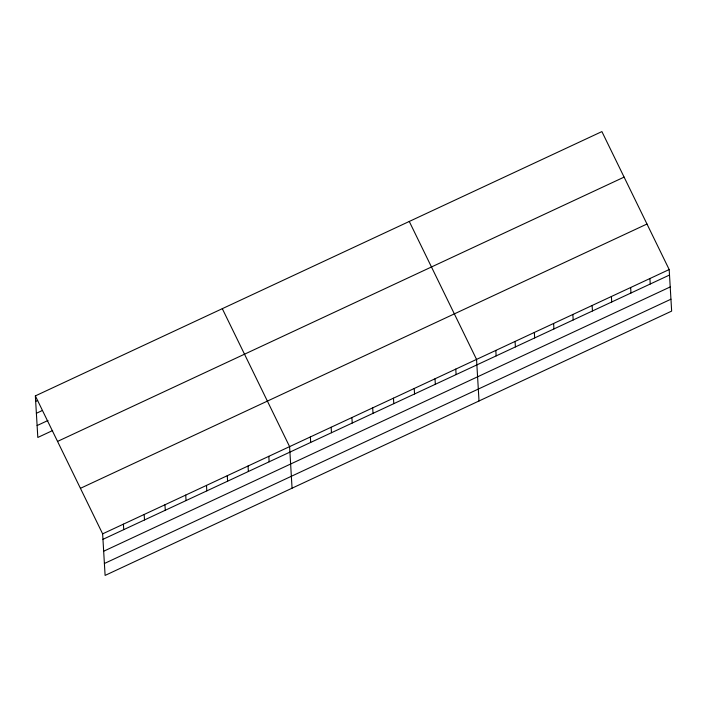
<?xml version="1.0" encoding="UTF-8"?>
<svg xmlns="http://www.w3.org/2000/svg" width="707" height="707" viewBox="0 0 707 707"><rect width="100%" height="100%" fill="white"/><g stroke="black" fill="none" stroke-linecap="round" stroke-linejoin="round"><path stroke-width="1.06" d="M35.35 395.893L601.896 131.59L669.184 269.544L671.65 311.107L105.104 575.41L102.63 533.847L35.35 395.893L37.816 437.456L52.654 430.536M35.677 401.382L37.657 400.454M36.384 413.286L42.314 410.511M37.109 425.552L47.996 420.471M57.55 441.415L624.104 177.112M80.43 488.325L646.976 224.022M102.63 533.847L669.184 269.544M102.957 539.335L669.502 275.032M103.664 551.239L670.218 286.936M104.397 563.506L670.943 299.202M409.273 221.459L476.553 359.412L479.019 400.966M222.307 308.676L289.596 446.63L292.062 488.192M649.919 278.531L650.246 284.011M630.653 287.519L630.98 292.998M611.396 296.507L611.723 301.986M592.13 305.486L592.457 310.974M572.864 314.474L573.191 319.962M553.608 323.461L553.934 328.949M534.342 332.449L534.669 337.928M515.076 341.437L515.403 346.916M495.819 350.425L496.146 355.904M455.776 369.098L456.103 374.586M435.008 378.793L435.335 384.272M414.231 388.479L414.558 393.967M393.463 398.174L393.79 403.653M372.686 407.859L373.013 413.348M351.909 417.554L352.236 423.033M331.141 427.249L331.468 432.728M310.364 436.935L310.691 442.423M268.819 456.315L269.146 461.804M248.042 466.01L248.369 471.489M227.274 475.705L227.601 481.184M206.497 485.391L206.824 490.879M185.729 495.086L186.047 500.565M164.952 504.771L165.279 510.26M144.175 514.466L144.502 519.945M123.407 524.161L123.734 529.64"/></g></svg>
